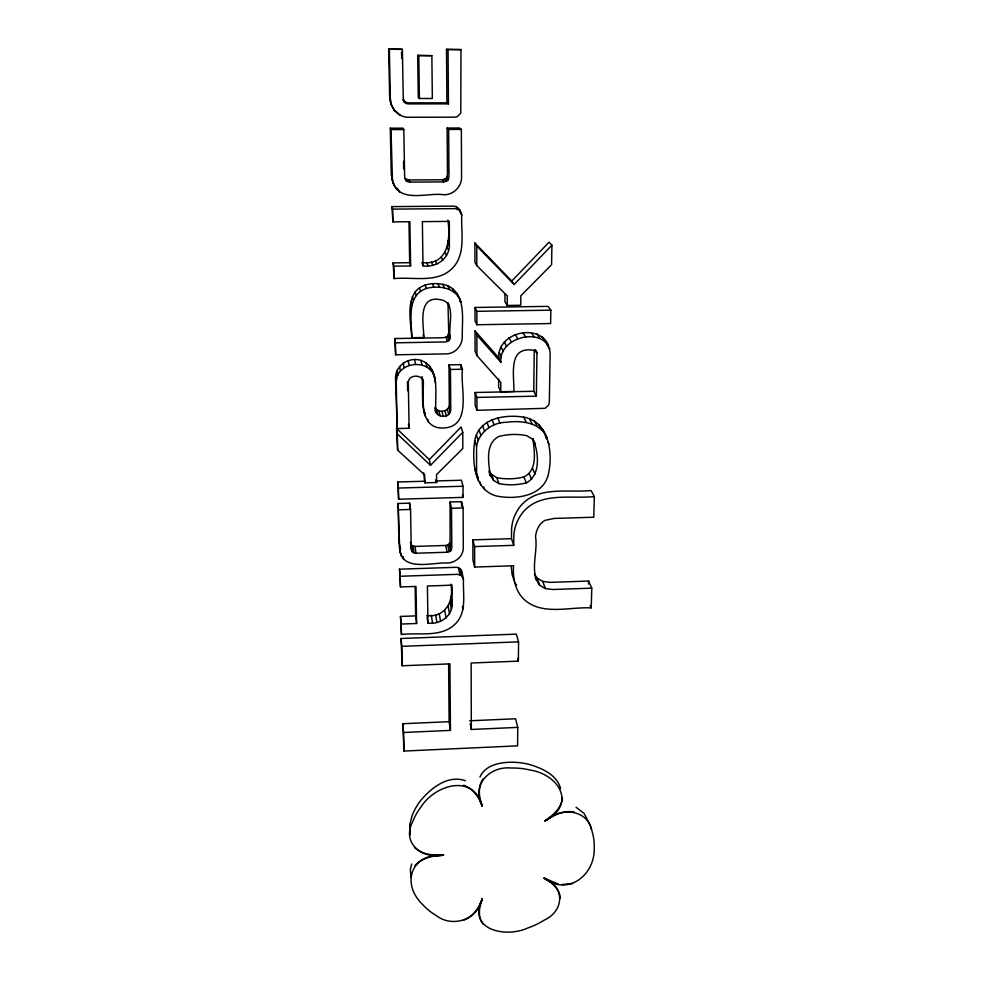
<?xml version="1.0" encoding="UTF-8"?>
<svg xmlns="http://www.w3.org/2000/svg" width="983" height="983" viewBox="0 0 983 983"><rect width="100%" height="100%" fill="white"/><g stroke="black" fill="none" stroke-linecap="round" stroke-linejoin="round"><path stroke-width="1.47" d="M498.651 379.217L498.627 386.897L500.765 391.75L513.937 391.467C513.986 373.061 507.719 344.554 535.71 350.722L536.927 353.204L536.362 396.161L476.952 397.427L475.133 392.5L533.744 391.271L536.362 396.161M500.765 391.75L500.814 382.424L476.902 355.576L475.059 351.164L475.035 330.927L498.75 357.787L500.9 362.26C498.172 335.953 547.322 325.312 550.148 352.958L549.337 402.256L548.797 404.836L545.233 408.301L476.964 410.316L475.145 405.229L475.133 392.5M504.992 293.647L504.943 301.695L507.216 305.455L520.757 305.258L520.843 295.748L551.598 264.71L551.918 245.172L549.005 242.211L511.774 281.04L514.146 284.517L551.918 245.172M507.216 305.455L507.277 295.944L476.792 265.619L474.924 262.375L474.887 242.998L511.774 281.04M511.492 538.672L511.553 530.525A42.048 39.246 -22.8 0 1 520.72 505.803C538.045 485.467 567.805 492.913 591.053 490.529L594.346 496.587L593.769 517.23L554.08 518.422L545.012 520.363C539.053 523.607 536.399 529.984 535.502 536.423C538.291 552.114 529.087 571.59 539.741 585.303L545.368 588.559L552.802 589.517L591.778 588.153L591.225 607.875C568.702 606.695 539.95 616.562 522.206 597.541C514.711 588.743 512.721 576.996 513.556 565.766L474.642 567.068L472.921 560.138L472.884 539.888L511.492 538.672L513.728 545.344L474.605 546.585L472.884 539.888M513.728 545.344L513.79 537.099A42.601 39.689 -22.7 0 1 523.091 512.082C540.65 491.5 570.791 499.02 594.346 496.587M469.714 720.785L515.571 718.77L517.746 727.395L517.574 745.851L403.964 751.061L402.821 723.721L449.108 721.694L450.46 730.394L403.583 732.482L402.821 723.721M517.746 727.395L471.312 729.46L471.14 663.021L518.385 661.141L518.569 641.85L516.333 634.121L401.052 638.495L402.207 665.774L449.907 663.869L450.46 730.394M533.744 391.271L534.26 350.366M550.849 310.173L550.64 323.542L476.866 324.746L475.01 320.728L474.998 307.47L547.998 306.364L550.849 310.173L476.853 311.316L474.998 307.47M588.51 584.049L588.596 581.051L550.099 582.378L542.763 581.42L537.209 578.213L534.396 574.023M421.867 262.559C447.855 265.766 450.865 239.655 447.843 220.18M449.354 245.983L449.342 221.384L422.383 221.63L422.997 265.815C435.555 267.794 448.789 259.303 449.354 245.983L447.855 242.998M426.831 615.493C445.213 618.172 454.637 600.257 450.718 584.148M452.082 605.798L452.082 585.168L427.421 586.015L427.924 623.075C441.539 625.335 456.726 612.642 450.669 598.426M394.687 338.545L395.658 354.802L445.459 353.892C454.785 354.249 462.293 345.942 462.305 336.862C461.863 320.077 466.765 294.912 447.818 285.758C437.091 282.084 422.899 282.477 415.195 291.865C406.421 305.283 410.992 322.879 411.816 337.722L423.98 337.513C423.44 324.771 417.529 295.822 439.487 299.52C457.39 301.548 447.695 325.729 450.214 336.972L448.973 340.646L445.36 341.949L395.412 342.821L394.687 338.545L443.947 337.697L447.511 336.407L448.727 332.795L447.99 303.145M461.088 302.174C456.517 287.736 439.118 285.009 426.29 288.474C405.893 295.564 411.754 321.601 411.816 337.722M474.764 440.617C471.779 460.867 473.781 492.79 499.561 496.562C518.311 499.45 544.324 495.371 548.612 473.167C552.999 452.61 548.883 421.486 523.792 417.173C505.041 414.113 478.672 418.144 474.764 440.617L476.558 446.135L476.595 475.096M400.474 616.452L401.224 624.058L416.595 623.492L415.649 615.899L400.474 616.452L401.445 634.49C419.016 632.315 440.654 637.869 454.932 624.316C467.22 612.741 462.882 594.371 463.435 579.503L461.752 575.755L457.66 574.33L400.241 576.259L399.491 569.182L456.173 567.302C462.637 567.142 462.268 575.092 463.435 579.503M436.341 412.565L435.813 409.641C434.781 394.072 440.654 367.347 420.859 360.356C408.768 356.583 394.933 365.75 395.522 378.774L397.181 428.551L409.112 428.269L408.314 383.321C407.552 373.933 423.698 373.675 423.403 383.014C423.071 398.545 419.348 429.092 443.419 427.998C472.983 426.831 459.86 386.651 462.465 369.227L460.83 364.644L448.985 364.865L449.292 404.222C449.784 411.717 438.013 413.904 435.076 407.429C433.454 417.935 450.804 419.753 450.755 409.309L450.447 369.461L448.985 364.865M434.941 378.664C430.751 357.05 394.748 361.388 396.26 383.567L397.181 428.551M498.75 357.787C497.484 332.463 538.61 322.535 548.674 345.549M447.105 128.048L448.641 129.437L448.998 176.645L447.72 180.528L443.861 181.892L409.85 182.113L406.053 180.761L405.143 178.648L408.879 179.975L442.424 179.766L446.221 178.427L447.474 174.593L447.105 128.048L459.626 128.011L461.346 129.4L461.568 176.571C462.035 186.291 453.753 194.818 444.07 194.769C428.477 192.152 400.376 203.493 393.114 182.752L396.186 188.761M562.497 797.692C561.662 808.075 552.851 815.325 544.975 820.965C553.527 815.312 563.8 809.943 574.379 812.044M451.516 549.595L450.091 542.849L450.067 502.006L461.519 501.674L463.104 507.928L463.288 547.347C463.583 556.071 455.645 562.841 447.29 563.013C433.061 562.116 402.022 572.204 399.688 549.374L398.115 503.493L409.653 503.161L410.55 509.464L411.263 549.005L412.541 552.2L416.006 553.232L447.105 552.237L450.632 550.996L451.799 547.715L451.504 508.272L450.067 502.006M489.104 470.783L491.635 474.531L496.857 477.652A59.717 57.419 -25.5 0 0 523.878 476.927C538.008 470.107 534.273 451.258 532.933 438.553C538.5 451.701 541.338 475.096 526.298 482.862A60.528 58.12 -25.4 0 1 498.934 483.611L493.626 480.454L490.21 475.416L489.043 471.889M476.558 446.135C479.04 432.262 492.36 422.297 506.208 422.309C521.371 420.196 541.264 422.346 547.494 438.848M411.668 864.02L410.329 869.5L410.968 877.438M479.937 777.098C484.816 765.634 498.762 762.538 510.005 762.255A67.053 58.206 -13.4 0 1 528.51 764.233C541.35 767.907 556.882 774.432 560.605 788.612M410.353 542.247L411.619 545.405L415.035 546.425L445.741 545.454L447.769 545.123L450.091 542.849M483.366 778.634C477.357 786.572 479.04 797.434 482.284 806.134C478.942 797.225 472.946 787.985 463.177 785.454L464.934 785.515M462.76 432.299L430.505 465.364L429.338 459.589L461.138 426.941L462.76 432.299L462.833 448.494L436.538 474.617L436.636 482.506L424.816 482.825L423.661 472.946M414.875 865.654C421.953 857.557 433.405 855.812 443.566 855.075C433.601 855.357 422.026 855.013 414.519 847.493M463.865 920.088C473.241 916.734 478.942 907.628 482.272 898.72C479.323 906.83 477.283 917.102 483.28 924.352M572.61 883.57L562.104 884.54M401.052 638.495L401.801 646.347L518.569 641.85M399.491 569.182L400.462 586.949L415.981 586.409L416.595 623.492M424.988 481.24L397.673 481.977L398.643 499.204L463.054 497.386L463.005 486.253L461.408 480.245L435.604 480.945M398.865 509.796L410.55 509.464M451.504 508.272L463.104 507.928M397.673 481.977L398.41 488.035L463.005 486.253M450.447 369.461L462.465 369.227M393.114 262.891L394.085 278.594C413.204 276.665 437.238 283.682 452.487 268.126C466.237 253.97 460.892 232.529 461.74 214.97C461.125 210.976 458.311 206.295 453.827 206.123L391.934 206.614L392.917 221.888L409.874 221.74L410.611 265.963L393.827 266.172L393.114 262.891L409.665 262.694L410.611 265.963M391.934 206.614L392.647 209.121L455.436 208.617L459.897 210.436M393.851 184.927L391.271 174.913L390.3 128.183L402.919 128.159L403.804 129.559L404.652 176.903L406.053 180.761M390.3 128.183L391.001 129.584L403.804 129.559M448.641 129.437L461.346 129.4M419.397 98.509L432.336 98.497L431.856 55.687L417.664 55.318L418.279 97.55L419.397 98.509L418.795 55.65L417.664 55.318M446.909 102.822L407.589 102.859L403.755 101.482L406.311 103.534L408.547 103.891L448.445 103.854L448.039 49.568L446.491 49.322L446.909 102.822L448.445 103.854M446.491 49.322L460.978 49.605L460.781 113.131L457.365 116.67L454.871 117.186L408.768 117.26C398.189 117.665 390.03 107.589 389.661 97.563L388.654 49.15L401.506 49.187L402.391 49.433L403.251 98.411L404.664 102.49M388.654 49.15L402.391 49.433M448.039 49.568L460.978 49.605M418.795 55.65L431.856 55.687M558.111 883.975L544.029 878.114C565.286 886.482 564.316 911.02 544.299 920.1A66.733 57.051 -13.1 0 1 527.945 927.915C506.38 938.052 466.851 930.471 482.297 898.843C477.713 919.646 452.549 928.321 435.899 915.345A67.09 57.555 -11.7 0 1 422.825 904.765C400.4 883.127 411.496 852.986 443.591 855.198C422.997 859.351 401.187 843.77 412.627 821.8A67.618 58.489 -11.8 0 1 421.228 806.613C435.408 784.594 473.597 773.191 482.309 806.257C471.078 785.012 489.546 765.818 511.332 768.018A67.581 58.55 -13.4 0 1 529.972 769.996C559.167 774.629 576.775 804.02 545 821.088C559.536 807.166 587.822 808.407 592.061 831.286A67.028 57.653 -14.2 0 1 594.211 847.174C595.624 874.538 568.223 896.742 543.992 877.979C551.451 882.501 560.04 888.927 560.31 898.487M465.389 780.76C448.113 774.469 431.058 787.985 420.613 800.567A67.102 58.144 -11.8 0 0 412.086 815.669L409.653 825.032L410.329 834.776M576.063 807.264L584.111 813.433L590.156 825.179A66.525 57.309 -14.2 0 1 591.139 828.939M393.888 109.605L400.327 115.404M429.338 459.589L396.554 428.453L397.636 450.116L424.705 474.924L424.816 482.825M397.107 188.134L399.602 191.992M396.554 428.453L397.292 433.859L430.505 465.364M474.887 242.998L476.767 245.983L514.146 284.517M405.389 102.515L406.311 103.534M402.747 99.787L403.632 100.782M475.035 330.927L476.878 335.08L500.9 362.26M447.179 176.805L448.69 178.881M446.221 178.427L447.72 180.528M444.635 179.422L446.11 181.548M390.718 103.584L394.65 110.735M442.424 179.766L443.861 181.892M535.502 444.033L532.122 438.934L526.827 435.702A59.533 56.326 -20.6 0 0 499.131 436.378C484.73 443.345 488.686 462.526 490.21 475.416M541.965 336.469L544.717 340.671M547.003 344.615L549.816 348.916M514.932 582.722L516.591 585.241M456.247 206.59L457.881 209.084M460.622 213.262L461.74 214.97M536.841 333.839L539.532 338.005M531.656 333.102L534.273 337.255M535.563 350.145L536.89 352.319M534.936 349.936L536.927 353.204M523.275 333.249L525.782 337.402M515.239 334.49L517.623 338.668M422.309 378.246L422.69 404.799L423.796 410.771L425.135 413.118M474.814 469.223L478.438 478.168M508.973 337.587L511.271 341.814M504.316 342.023L506.564 346.299M448.002 240.589L449.501 243.551M501.133 347.22L503.333 351.57M542.211 428.6L544.901 433.958M547.715 441.613L549.092 444.341M538.77 424.484L541.436 429.792M534.519 421.154L537.123 426.413M499.315 352.651L501.49 357.075M447.068 247.237L448.555 250.284M529.481 418.672L532.012 423.906M523.792 417.173L526.249 422.395M445.09 252.312L446.552 255.42M408.879 179.975L409.85 182.113M588.596 581.051L591.778 588.153M441.392 257.227L442.792 260.409M456.64 292.75L458.25 296.411M406.753 179.656L407.687 181.781M532.553 468.375L535.108 474.199M590.181 605.43L591.225 607.875M452.598 288.584L454.158 292.184M529.124 473.523L531.631 479.421M447.818 285.758L449.305 289.321M523.878 476.927L526.298 482.862M435.457 260.95L436.784 264.194M497.767 417.775L499.88 423.009M442.792 284.173L444.205 287.712M448.211 303.022L449.194 305.541M431.512 262.08L432.766 265.336M492.041 419.532L494.068 424.791M438.013 283.718L439.364 287.257M486.941 422.248L488.907 427.544M398.115 503.493L398.938 542.604L400.609 549.128M426.782 262.498L427.986 265.754M542.763 581.42L545.368 588.559M432.52 283.792L433.786 287.331M537.209 578.213L539.741 585.303M482.592 425.799L484.496 431.144M448.727 332.795L450.214 336.972M535.194 577.205L536.19 580.019M448.432 334.884L449.907 339.086M496.857 477.652L498.934 483.611M447.511 336.407L448.973 340.646M422.235 263.641L422.997 265.815M514.465 581.371L512.118 574.625L511.283 566.835M479.065 430.099L480.908 435.494M446.012 337.366L447.449 341.605M391.762 178.734L392.475 180.847L391.001 129.584M491.635 474.531L493.626 480.454M476.411 435.076L478.229 440.531M425.123 284.923L426.29 288.474M483.71 487.003L484.459 489.411M479.827 481.756L480.92 485.344M476.472 474.605L478.266 480.54M419.397 287.773L420.478 291.373M544.766 433.442L546.339 438.873M448.801 407.134L450.263 412.258M415.195 291.865L416.214 295.527M517.636 658.487L518.385 661.141M447.302 409.346L448.739 414.494M444.955 410.771L446.356 415.932M423.231 334.724L423.98 337.513M432.151 369.792L433.392 374.449M435.518 382.768L433.675 373.945M412.381 296.682L413.364 300.405M441.945 411.287L443.308 416.46M429.559 365.873L430.763 370.48M462.415 494.928L463.054 497.386M438.909 410.906L440.237 416.079M410.833 301.72L411.803 305.504M425.836 362.592L426.991 367.151M436.575 409.579L437.865 414.74M420.859 360.356L421.94 364.902M421.99 376.514L422.813 380.065M427.728 419.274L428.305 421.891M414.519 359.618L415.514 364.152M460.204 568.715L461.752 575.755M461.432 570.373L461.887 575.374M458.385 567.633L459.909 574.662M423.796 410.771L424.902 415.944M436.01 479.52L436.636 482.506M462.379 606.425L463.005 609.386M449.219 544.238L450.632 550.996M447.769 545.123L449.157 551.893M445.741 545.454L447.105 552.237M408.178 360.614L409.088 365.172M459.577 209.944L460.056 212.402M450.804 596.398L452.217 603.759M449.956 602.014L451.344 609.423M470.243 723.685L471.312 729.46M403.239 363.034L404.074 367.617M448.137 606.327L449.514 613.785M444.734 610.541L446.073 618.061M391.431 104.628L390.362 98.521L389.342 49.396M399.626 366.487L400.425 371.107M408.436 424.263L409.112 428.269M439.303 613.822L440.556 621.379M397.23 370.53L397.992 375.211M435.678 614.866L436.882 622.436M395.891 374.756L396.641 379.499M431.34 615.321L432.495 622.903M459.454 298.439L459.884 301.351M427.052 617.005L427.924 623.075M415.035 546.425L416.006 553.232M413.093 546.204L414.027 553.011M411.619 545.405L412.541 552.2M410.697 544.066L411.594 550.849M403.19 556.378L403.509 559.13M401.064 553.245L401.383 555.973M399.368 545.786L400.13 552.593M392.647 209.121L392.917 221.888M393.827 266.172L394.085 278.594M395.412 342.821L395.658 354.802M397.292 433.859L397.636 450.116M398.41 488.035L398.643 499.204M400.241 576.259L400.462 586.949M401.224 624.058L401.445 634.49M401.801 646.347L402.207 665.774M403.583 732.482L403.964 751.061M408.977 222.072L409.665 262.694M415.158 586.876L415.649 615.899M401.555 52.21L401.666 58.243M403.522 161.286L403.657 168.818M407.478 381.601L407.638 390.792M409.653 503.161L409.764 509.169M448.617 663.525L449.108 721.694M460.83 364.644L460.843 367.667M461.519 501.674L461.543 506.171M476.767 245.983L476.792 265.619M476.853 311.316L476.866 324.746M476.878 335.08L476.902 355.576M476.952 397.427L476.964 410.316M474.605 546.585L474.642 567.068"/></g></svg>
